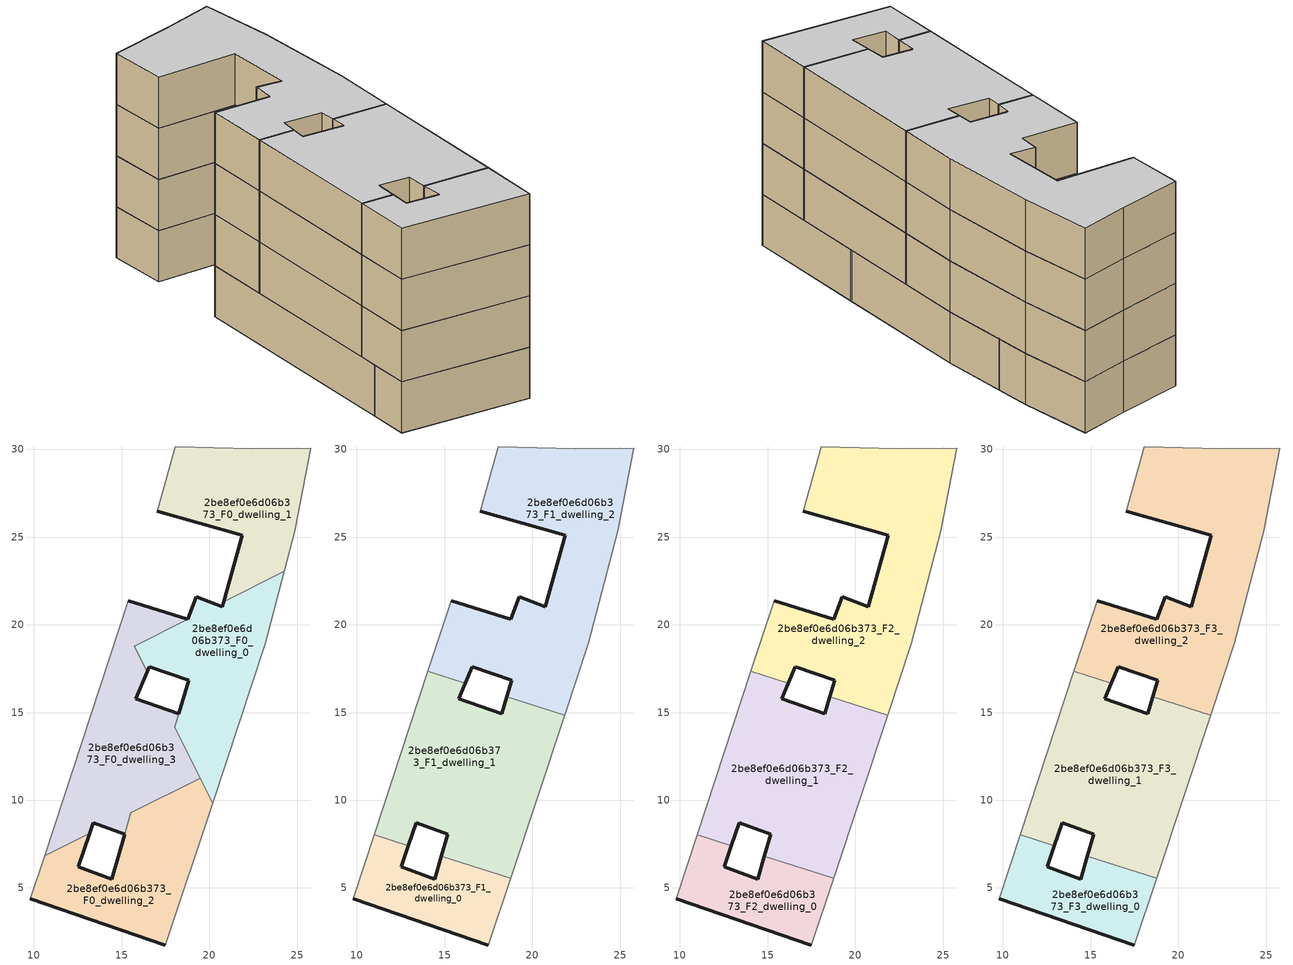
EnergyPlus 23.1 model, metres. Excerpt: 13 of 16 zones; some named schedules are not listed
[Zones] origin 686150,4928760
2be8ef0e6d06b373_F0_dwelling_0
 floor ground (EU_floor_Construction): 20.18,9.84 23.2,18.92 24.28,23.05 20.82,21.33 20.74,21.02 19.26,21.59 18.77,20.3 15.72,18.78 16.45,17.32 16.57,17.6 18.83,16.83 18.03,14.15 z0
 wall outside (EU_wall_Construction): 18.26,14.93 18.83,16.83 16.57,17.6 16.45,17.32 / 18.77,20.3 19.26,21.59 20.74,21.02 20.82,21.33 z0:3; 18.26,14.93,3 18.26,14.92,0 18.26,14.93,0
 wall adiabatic (EU_wall_Construction): 24.28,23.05 23.2,18.92 20.18,9.84 z0:3
 wall to 2be8ef0e6d06b373_F0_dwelling_3 (EU_wall_Construction): 16.45,17.32 15.72,18.78 18.77,20.3 / 19.47,11.26 18.03,14.15 18.26,14.92 z0:3
 wall to 2be8ef0e6d06b373_F0_dwelling_1 (EU_wall_Construction): 20.82,21.33 24.28,23.05 z0:3
 wall to 2be8ef0e6d06b373_F0_dwelling_2 (EU_wall_Construction): 20.18,9.84 19.47,11.26 z0:3
2be8ef0e6d06b373_F0_dwelling_1
 floor ground (EU_floor_Construction): 24.28,23.05 24.88,25.33 25.77,30.05 22.46,30.03 18.07,30.13 17.03,26.47 21.89,25.1 20.82,21.33 z0
 wall outside (EU_wall_Construction): 20.82,21.33 21.89,25.1 17.03,26.47 z0:3
 wall adiabatic (EU_wall_Construction): 17.03,26.47 18.07,30.13 22.46,30.03 25.77,30.05 24.88,25.33 24.28,23.05 z0:3
2be8ef0e6d06b373_F0_dwelling_2
 floor ground (EU_floor_Construction): 17.5,1.75 20.18,9.84 19.47,11.26 15.53,9.29 14.45,5.49 12.52,6.21 13.18,8.12 10.61,6.84 9.81,4.39 z0
 wall outside (EU_wall_Construction): 17.5,1.75 9.81,4.39 / 13.18,8.12 12.52,6.21 14.45,5.49 15.18,8.06 z0:3
 wall adiabatic (EU_wall_Construction): 20.18,9.84 17.5,1.75 / 9.81,4.39 10.61,6.84 z0:3
 wall to 2be8ef0e6d06b373_F0_dwelling_3 (EU_wall_Construction): 15.18,8.06 15.53,9.29 / 15.54,9.3 19.47,11.26 / 10.61,6.84 13.18,8.12 z0:3; 15.54,9.3,2.98 15.53,9.29,0 15.54,9.3,0
2be8ef0e6d06b373_F0_dwelling_3
 floor ground (EU_floor_Construction): 19.47,11.26 18.03,14.15 18.26,14.92 15.82,15.79 16.45,17.32 15.72,18.78 18.77,20.3 15.37,21.36 10.61,6.84 13.18,8.12 13.38,8.71 15.18,8.06 15.53,9.29 z0
 wall outside (EU_wall_Construction): 15.37,21.36 18.77,20.3 / 16.45,17.32 15.82,15.79 18.26,14.92 / 15.18,8.06 13.38,8.71 13.18,8.12 z0:3
 wall adiabatic (EU_wall_Construction): 10.61,6.84 15.37,21.36 z0:3
2be8ef0e6d06b373_F1_dwelling_0
 floor to 2be8ef0e6d06b373_F0_dwelling_2 (EU_floor_Construction): 17.5,1.75 18.76,5.55 14.82,6.81 14.45,5.49 12.52,6.21 12.93,7.42 12.22,7.64 10.61,6.84 9.81,4.39 z3
 floor to 2be8ef0e6d06b373_F0_dwelling_3 (EU_floor_Construction): 12.22,7.64 11,8.04 10.61,6.84 z3
 wall outside (EU_wall_Construction): 12.93,7.42 12.52,6.21 14.45,5.49 14.82,6.81 / 17.5,1.75 9.81,4.39 z3:6
 wall adiabatic (EU_wall_Construction): 18.76,5.55 17.5,1.75 / 9.81,4.39 11,8.04 z3:6
 wall to 2be8ef0e6d06b373_F1_dwelling_1 (EU_wall_Construction): 11,8.04 12.93,7.42 / 14.82,6.81 18.76,5.55 z3:6
2be8ef0e6d06b373_F1_dwelling_1
 floor to 2be8ef0e6d06b373_F0_dwelling_0 (EU_floor_Construction): 20.18,9.84 21.84,14.84 18.55,15.9 18.03,14.15 z3
 floor to 2be8ef0e6d06b373_F0_dwelling_3 (EU_floor_Construction): 19.47,11.26 18.03,14.15 18.26,14.92 15.82,15.79 16.18,16.66 14.05,17.34 11,8.04 12.22,7.64 13.18,8.12 13.38,8.71 15.18,8.06 15.53,9.29 z3
 floor to 2be8ef0e6d06b373_F0_dwelling_2 (EU_floor_Construction): 18.76,5.55 20.18,9.84 19.47,11.26 15.54,9.3 14.82,6.81 z3; 12.93,7.42 13.18,8.12 12.22,7.64 z3
 wall outside (EU_wall_Construction): 16.18,16.66 15.82,15.79 18.26,14.92 18.55,15.9 / 14.82,6.81 15.18,8.06 13.38,8.71 12.93,7.42 z3:6
 wall adiabatic (EU_wall_Construction): 11,8.04 14.05,17.34 / 21.84,14.84 18.76,5.55 z3:6
 wall to 2be8ef0e6d06b373_F1_dwelling_2 (EU_wall_Construction): 14.05,17.34 16.18,16.66 / 18.55,15.9 21.84,14.84 z3:6
2be8ef0e6d06b373_F1_dwelling_2
 floor to 2be8ef0e6d06b373_F0_dwelling_0 (EU_floor_Construction): 21.84,14.84 23.2,18.92 24.28,23.05 20.82,21.33 20.74,21.02 19.26,21.59 18.77,20.3 15.72,18.78 16.45,17.32 16.57,17.6 18.83,16.83 18.55,15.9 z3
 floor to 2be8ef0e6d06b373_F0_dwelling_1 (EU_floor_Construction): 24.28,23.05 24.88,25.33 25.77,30.05 22.46,30.03 18.07,30.13 17.03,26.47 21.89,25.1 20.82,21.33 z3
 floor to 2be8ef0e6d06b373_F0_dwelling_3 (EU_floor_Construction): 16.45,17.32 15.72,18.78 18.77,20.3 15.37,21.36 14.05,17.34 16.18,16.66 z3
 wall outside (EU_wall_Construction): 18.55,15.9 18.83,16.83 16.57,17.6 16.18,16.66 / 15.37,21.36 18.77,20.3 19.26,21.59 20.74,21.02 21.89,25.1 17.03,26.47 z3:6
 wall adiabatic (EU_wall_Construction): 14.05,17.34 15.37,21.36 / 17.03,26.47 18.07,30.13 22.46,30.03 25.77,30.05 24.88,25.33 23.2,18.92 21.84,14.84 z3:6
2be8ef0e6d06b373_F2_dwelling_0
 floor to 2be8ef0e6d06b373_F1_dwelling_0 (EU_floor_Construction): 17.5,1.75 18.76,5.55 14.82,6.81 14.45,5.49 12.52,6.21 12.93,7.42 11,8.04 9.81,4.39 z6
 wall outside (EU_wall_Construction): 12.93,7.42 12.52,6.21 14.45,5.49 14.82,6.81 / 17.5,1.75 9.81,4.39 z6:9
 wall adiabatic (EU_wall_Construction): 18.76,5.55 17.5,1.75 / 9.81,4.39 11,8.04 z6:9
 wall to 2be8ef0e6d06b373_F2_dwelling_1 (EU_wall_Construction): 11,8.04 12.93,7.42 / 14.82,6.81 18.76,5.55 z6:9
2be8ef0e6d06b373_F2_dwelling_1
 floor to 2be8ef0e6d06b373_F1_dwelling_1 (EU_floor_Construction): 18.76,5.55 21.84,14.84 18.55,15.9 18.26,14.92 15.82,15.79 16.18,16.66 14.05,17.34 11,8.04 12.93,7.42 13.38,8.71 15.18,8.06 14.82,6.81 z6
 wall outside (EU_wall_Construction): 16.18,16.66 15.82,15.79 18.26,14.92 18.55,15.9 / 14.82,6.81 15.18,8.06 13.38,8.71 12.93,7.42 z6:9
 wall adiabatic (EU_wall_Construction): 11,8.04 14.05,17.34 / 21.84,14.84 18.76,5.55 z6:9
 wall to 2be8ef0e6d06b373_F2_dwelling_2 (EU_wall_Construction): 14.05,17.34 16.18,16.66 / 18.55,15.9 21.84,14.84 z6:9
2be8ef0e6d06b373_F2_dwelling_2
 floor to 2be8ef0e6d06b373_F1_dwelling_2 (EU_floor_Construction): 21.84,14.84 23.2,18.92 24.88,25.33 25.77,30.05 22.46,30.03 18.07,30.13 17.03,26.47 21.89,25.1 20.74,21.02 19.26,21.59 18.77,20.3 15.37,21.36 14.05,17.34 16.18,16.66 16.57,17.6 18.83,16.83 18.55,15.9 z6
 wall outside (EU_wall_Construction): 18.55,15.9 18.83,16.83 16.57,17.6 16.18,16.66 / 15.37,21.36 18.77,20.3 19.26,21.59 20.74,21.02 21.89,25.1 17.03,26.47 z6:9
 wall adiabatic (EU_wall_Construction): 14.05,17.34 15.37,21.36 / 17.03,26.47 18.07,30.13 22.46,30.03 25.77,30.05 24.88,25.33 23.2,18.92 21.84,14.84 z6:9
2be8ef0e6d06b373_F3_dwelling_0
 floor to 2be8ef0e6d06b373_F2_dwelling_0 (EU_floor_Construction): 17.5,1.75 18.76,5.55 14.82,6.81 14.45,5.49 12.52,6.21 12.93,7.42 11,8.04 9.81,4.39 z9
 wall outside (EU_wall_Construction): 12.93,7.42 12.52,6.21 14.45,5.49 14.82,6.81 / 17.5,1.75 9.81,4.39 z9:12
 wall adiabatic (EU_wall_Construction): 18.76,5.55 17.5,1.75 / 9.81,4.39 11,8.04 z9:12
 wall to 2be8ef0e6d06b373_F3_dwelling_1 (EU_wall_Construction): 11,8.04 12.93,7.42 / 14.82,6.81 18.76,5.55 z9:12
 ceiling to 2be8ef0e6d06b373_F4_dwelling_0 (EU_floor_Construction): 18.76,5.55 17.5,1.75 9.81,4.39 11,8.04 12.93,7.42 12.52,6.21 14.45,5.49 14.82,6.81 z12
2be8ef0e6d06b373_F3_dwelling_1
 floor to 2be8ef0e6d06b373_F2_dwelling_1 (EU_floor_Construction): 18.76,5.55 21.84,14.84 18.55,15.9 18.26,14.92 15.82,15.79 16.18,16.66 14.05,17.34 11,8.04 12.93,7.42 13.38,8.71 15.18,8.06 14.82,6.81 z9
 wall outside (EU_wall_Construction): 16.18,16.66 15.82,15.79 18.26,14.92 18.55,15.9 / 14.82,6.81 15.18,8.06 13.38,8.71 12.93,7.42 z9:12
 wall adiabatic (EU_wall_Construction): 11,8.04 14.05,17.34 / 21.84,14.84 18.76,5.55 z9:12
 wall to 2be8ef0e6d06b373_F3_dwelling_2 (EU_wall_Construction): 14.05,17.34 16.18,16.66 / 18.55,15.9 21.84,14.84 z9:12
 ceiling to 2be8ef0e6d06b373_F4_dwelling_1 (EU_floor_Construction): 21.84,14.84 18.76,5.55 14.82,6.81 15.18,8.06 13.38,8.71 12.93,7.42 11,8.04 14.05,17.34 16.18,16.66 15.82,15.79 18.26,14.92 18.55,15.9 z12
2be8ef0e6d06b373_F3_dwelling_2
 floor to 2be8ef0e6d06b373_F2_dwelling_2 (EU_floor_Construction): 21.84,14.84 23.2,18.92 24.88,25.33 25.77,30.05 22.46,30.03 18.07,30.13 17.03,26.47 21.89,25.1 20.74,21.02 19.26,21.59 18.77,20.3 15.37,21.36 14.05,17.34 16.18,16.66 16.57,17.6 18.83,16.83 18.55,15.9 z9
 wall outside (EU_wall_Construction): 18.55,15.9 18.83,16.83 16.57,17.6 16.18,16.66 / 15.37,21.36 18.77,20.3 19.26,21.59 20.74,21.02 21.89,25.1 17.03,26.47 z9:12
 wall adiabatic (EU_wall_Construction): 14.05,17.34 15.37,21.36 / 17.03,26.47 18.07,30.13 22.46,30.03 25.77,30.05 24.88,25.33 23.2,18.92 21.84,14.84 z9:12
 ceiling to 2be8ef0e6d06b373_F4_dwelling_2 (EU_floor_Construction): 25.77,30.05 24.88,25.33 23.2,18.92 21.84,14.84 18.55,15.9 18.83,16.83 16.57,17.6 16.18,16.66 14.05,17.34 15.37,21.36 18.77,20.3 19.26,21.59 20.74,21.02 21.89,25.1 17.03,26.47 18.07,30.13 22.46,30.03 z12
[Building]
EU S2 Campaign: North Axis=0; Terrain=City; Solar Distribution=FullExterior
[Site:Location]
Bologna: Latitude=44.5; Longitude=11.25; Time Zone=1; Elevation=37
[SizingPeriod:WeatherFileDays]
AnnualSizingPeriod: Begin Month=1; Begin Day of Month=1; End Month=12; End Day of Month=31; Day of Week for Start Day=Monday; Use Weather File Daylight Saving Period=No; Use Weather File Rain and Snow Indicators=No
[MATERIAL]
EU_InternalMass_Material: Roughness=MediumRough; Thickness=0.1; Conductivity=1; Density=1800; Specific Heat=900; Thermal Absorptance=0.9; Solar Absorptance=0.7; Visible Absorptance=0.7
[MATERIAL:NOMASS] Roughness=MediumRough; Thermal Absorptance=0.9; Solar Absorptance=0.7; Visible Absorptance=0.7
Name | Thermal Resistance
EU_wall_NoMass | 0.905828
EU_floor_NoMass | 0.67114
[CONSTRUCTION]
EU_wall_Construction: EU_wall_NoMass
EU_floor_Construction: EU_floor_NoMass
EU_InternalMass_Construction: EU_InternalMass_Material
[ZONE] Type=1; Multiplier=1; Ceiling Height=autocalculate; Floor Area=autocalculate; Part of Total Floor Area=Yes
Name | Volume
2be8ef0e6d06b373_F0_dwelling_0 | 138.596
2be8ef0e6d06b373_F1_dwelling_0 | 87.5918
2be8ef0e6d06b373_F2_dwelling_0; 2be8ef0e6d06b373_F3_dwelling_0 | 87.5955
2be8ef0e6d06b373_F0_dwelling_1 | 133.542
2be8ef0e6d06b373_F1_dwelling_1 | 224.565
2be8ef0e6d06b373_F2_dwelling_1; 2be8ef0e6d06b373_F3_dwelling_1 | 224.58
2be8ef0e6d06b373_F0_dwelling_2 | 141.341
2be8ef0e6d06b373_F1_dwelling_2 | 263.254
2be8ef0e6d06b373_F2_dwelling_2; 2be8ef0e6d06b373_F3_dwelling_2 | 263.263
2be8ef0e6d06b373_F0_dwelling_3 | 161.949
[INTERNALMASS] Construction=EU_InternalMass_Construction
Name | Zone or ZoneList | Surface Area
2be8ef0e6d06b373_F0_dwelling_0_EU_InternalMass | 2be8ef0e6d06b373_F0_dwelling_0 | 46.1998
2be8ef0e6d06b373_F0_dwelling_1_EU_InternalMass | 2be8ef0e6d06b373_F0_dwelling_1 | 44.5142
2be8ef0e6d06b373_F0_dwelling_2_EU_InternalMass | 2be8ef0e6d06b373_F0_dwelling_2 | 47.1146
2be8ef0e6d06b373_F0_dwelling_3_EU_InternalMass | 2be8ef0e6d06b373_F0_dwelling_3 | 53.9814
2be8ef0e6d06b373_F1_dwelling_0_EU_InternalMass | 2be8ef0e6d06b373_F1_dwelling_0 | 29.1986
2be8ef0e6d06b373_F1_dwelling_1_EU_InternalMass | 2be8ef0e6d06b373_F1_dwelling_1 | 74.8595
2be8ef0e6d06b373_F1_dwelling_2_EU_InternalMass | 2be8ef0e6d06b373_F1_dwelling_2 | 87.7548
2be8ef0e6d06b373_F2_dwelling_0_EU_InternalMass | 2be8ef0e6d06b373_F2_dwelling_0 | 29.1986
2be8ef0e6d06b373_F2_dwelling_1_EU_InternalMass | 2be8ef0e6d06b373_F2_dwelling_1 | 74.8595
2be8ef0e6d06b373_F2_dwelling_2_EU_InternalMass | 2be8ef0e6d06b373_F2_dwelling_2 | 87.7548
2be8ef0e6d06b373_F3_dwelling_0_EU_InternalMass | 2be8ef0e6d06b373_F3_dwelling_0 | 29.1986
2be8ef0e6d06b373_F3_dwelling_1_EU_InternalMass | 2be8ef0e6d06b373_F3_dwelling_1 | 74.8595
2be8ef0e6d06b373_F3_dwelling_2_EU_InternalMass | 2be8ef0e6d06b373_F3_dwelling_2 | 87.7548
[OTHEREQUIPMENT] Fuel Type=Electricity; Design Level Calculation Method=Watts/Area; Power per Zone Floor Area=1; Fraction Latent=0; Fraction Radiant=0; Fraction Lost=0; Carbon Dioxide Generation Rate=0; EndUse Subcategory=EU_Step8_InternalGains
Name | Zone or ZoneList or Space or SpaceList | Schedule
EU_Step8_InternalGain_2be8ef0e6d06b373_F0_dwelling_0_f000 | 2be8ef0e6d06b373_F0_dwelling_0 | EU_Step8_GainSchedule_2be8ef0e6d06b373_F0_dwelling_0_f000
EU_Step8_InternalGain_2be8ef0e6d06b373_F0_dwelling_1_f000 | 2be8ef0e6d06b373_F0_dwelling_1 | EU_Step8_GainSchedule_2be8ef0e6d06b373_F0_dwelling_1_f000
EU_Step8_InternalGain_2be8ef0e6d06b373_F0_dwelling_2_f000 | 2be8ef0e6d06b373_F0_dwelling_2 | EU_Step8_GainSchedule_2be8ef0e6d06b373_F0_dwelling_2_f000
EU_Step8_InternalGain_2be8ef0e6d06b373_F0_dwelling_3_f000 | 2be8ef0e6d06b373_F0_dwelling_3 | EU_Step8_GainSchedule_2be8ef0e6d06b373_F0_dwelling_3_f000
EU_Step8_InternalGain_2be8ef0e6d06b373_F1_dwelling_0_f000 | 2be8ef0e6d06b373_F1_dwelling_0 | EU_Step8_GainSchedule_2be8ef0e6d06b373_F1_dwelling_0_f000
EU_Step8_InternalGain_2be8ef0e6d06b373_F1_dwelling_1_f000 | 2be8ef0e6d06b373_F1_dwelling_1 | EU_Step8_GainSchedule_2be8ef0e6d06b373_F1_dwelling_1_f000
EU_Step8_InternalGain_2be8ef0e6d06b373_F1_dwelling_2_f000 | 2be8ef0e6d06b373_F1_dwelling_2 | EU_Step8_GainSchedule_2be8ef0e6d06b373_F1_dwelling_2_f000
EU_Step8_InternalGain_2be8ef0e6d06b373_F2_dwelling_0_f000 | 2be8ef0e6d06b373_F2_dwelling_0 | EU_Step8_GainSchedule_2be8ef0e6d06b373_F2_dwelling_0_f000
EU_Step8_InternalGain_2be8ef0e6d06b373_F2_dwelling_1_f000 | 2be8ef0e6d06b373_F2_dwelling_1 | EU_Step8_GainSchedule_2be8ef0e6d06b373_F2_dwelling_1_f000
EU_Step8_InternalGain_2be8ef0e6d06b373_F2_dwelling_2_f000 | 2be8ef0e6d06b373_F2_dwelling_2 | EU_Step8_GainSchedule_2be8ef0e6d06b373_F2_dwelling_2_f000
EU_Step8_InternalGain_2be8ef0e6d06b373_F3_dwelling_0_f000 | 2be8ef0e6d06b373_F3_dwelling_0 | EU_Step8_GainSchedule_2be8ef0e6d06b373_F3_dwelling_0_f000
EU_Step8_InternalGain_2be8ef0e6d06b373_F3_dwelling_1_f000 | 2be8ef0e6d06b373_F3_dwelling_1 | EU_Step8_GainSchedule_2be8ef0e6d06b373_F3_dwelling_1_f000
EU_Step8_InternalGain_2be8ef0e6d06b373_F3_dwelling_2_f000 | 2be8ef0e6d06b373_F3_dwelling_2 | EU_Step8_GainSchedule_2be8ef0e6d06b373_F3_dwelling_2_f000
[ZONEVENTILATION:DESIGNFLOWRATE] Schedule=EU_AlwaysOn; Design Flow Rate Calculation Method=AirChanges/Hour; Air Changes per Hour=0.73129; Ventilation Type=Natural; Fan Pressure Rise=0; Fan Total Efficiency=1; Constant Term Coefficient=1; Temperature Term Coefficient=0; Velocity Term Coefficient=0; Velocity Squared Term Coefficient=0; Minimum Indoor Temperature=-100; Maximum Indoor Temperature=100; Delta Temperature=-100; Minimum Outdoor Temperature=-100; Maximum Outdoor Temperature=100; Maximum Wind Speed=40
Name | Zone or ZoneList or Space or SpaceList
EU_ConstantAir_2be8ef0e6d06b373_F0_dwelling_0 | 2be8ef0e6d06b373_F0_dwelling_0
EU_ConstantAir_2be8ef0e6d06b373_F0_dwelling_1 | 2be8ef0e6d06b373_F0_dwelling_1
EU_ConstantAir_2be8ef0e6d06b373_F0_dwelling_2 | 2be8ef0e6d06b373_F0_dwelling_2
EU_ConstantAir_2be8ef0e6d06b373_F0_dwelling_3 | 2be8ef0e6d06b373_F0_dwelling_3
EU_ConstantAir_2be8ef0e6d06b373_F1_dwelling_0 | 2be8ef0e6d06b373_F1_dwelling_0
EU_ConstantAir_2be8ef0e6d06b373_F1_dwelling_1 | 2be8ef0e6d06b373_F1_dwelling_1
EU_ConstantAir_2be8ef0e6d06b373_F1_dwelling_2 | 2be8ef0e6d06b373_F1_dwelling_2
EU_ConstantAir_2be8ef0e6d06b373_F2_dwelling_0 | 2be8ef0e6d06b373_F2_dwelling_0
EU_ConstantAir_2be8ef0e6d06b373_F2_dwelling_1 | 2be8ef0e6d06b373_F2_dwelling_1
EU_ConstantAir_2be8ef0e6d06b373_F2_dwelling_2 | 2be8ef0e6d06b373_F2_dwelling_2
EU_ConstantAir_2be8ef0e6d06b373_F3_dwelling_0 | 2be8ef0e6d06b373_F3_dwelling_0
EU_ConstantAir_2be8ef0e6d06b373_F3_dwelling_1 | 2be8ef0e6d06b373_F3_dwelling_1
EU_ConstantAir_2be8ef0e6d06b373_F3_dwelling_2 | 2be8ef0e6d06b373_F3_dwelling_2
[HVACTEMPLATE:THERMOSTAT] Constant Heating Setpoint=20; Constant Cooling Setpoint=50
EU_HeatOnly_2be8ef0e6d06b373_F0_dwelling_0; EU_HeatOnly_2be8ef0e6d06b373_F0_dwelling_1; EU_HeatOnly_2be8ef0e6d06b373_F0_dwelling_2; EU_HeatOnly_2be8ef0e6d06b373_F0_dwelling_3; EU_HeatOnly_2be8ef0e6d06b373_F1_dwelling_0; EU_HeatOnly_2be8ef0e6d06b373_F1_dwelling_1; EU_HeatOnly_2be8ef0e6d06b373_F1_dwelling_2; EU_HeatOnly_2be8ef0e6d06b373_F2_dwelling_0; EU_HeatOnly_2be8ef0e6d06b373_F2_dwelling_1; EU_HeatOnly_2be8ef0e6d06b373_F2_dwelling_2; EU_HeatOnly_2be8ef0e6d06b373_F3_dwelling_0; EU_HeatOnly_2be8ef0e6d06b373_F3_dwelling_1; EU_HeatOnly_2be8ef0e6d06b373_F3_dwelling_2; EU_HeatOnly_2be8ef0e6d06b373_F4_dwelling_0; EU_HeatOnly_2be8ef0e6d06b373_F4_dwelling_1; EU_HeatOnly_2be8ef0e6d06b373_F4_dwelling_2
[HVACTEMPLATE:ZONE:IDEALLOADSAIRSYSTEM] System Availability Schedule=EU_AlwaysOn; Maximum Heating Supply Air Temperature=50; Minimum Cooling Supply Air Temperature=13; Maximum Heating Supply Air Humidity Ratio=0.0156; Minimum Cooling Supply Air Humidity Ratio=0.0077; Heating Limit=NoLimit; Cooling Limit=NoLimit; Heating Availability Schedule=EU_AlwaysOn; Cooling Availability Schedule=EU_CoolingOff; Dehumidification Control Type=ConstantSensibleHeatRatio; Cooling Sensible Heat Ratio=0.7; Dehumidification Setpoint=60; Humidification Control Type=None; Humidification Setpoint=30; Outdoor Air Method=None; Outdoor Air Flow Rate per Person=0.00944; Outdoor Air Flow Rate per Zone Floor Area=0; Outdoor Air Flow Rate per Zone=0; Demand Controlled Ventilation Type=None; Outdoor Air Economizer Type=NoEconomizer; Heat Recovery Type=None; Sensible Heat Recovery Effectiveness=0.7; Latent Heat Recovery Effectiveness=0.65
Name | Template Thermostat
2be8ef0e6d06b373_F0_dwelling_0 | EU_HeatOnly_2be8ef0e6d06b373_F0_dwelling_0
2be8ef0e6d06b373_F0_dwelling_1 | EU_HeatOnly_2be8ef0e6d06b373_F0_dwelling_1
2be8ef0e6d06b373_F0_dwelling_2 | EU_HeatOnly_2be8ef0e6d06b373_F0_dwelling_2
2be8ef0e6d06b373_F0_dwelling_3 | EU_HeatOnly_2be8ef0e6d06b373_F0_dwelling_3
2be8ef0e6d06b373_F1_dwelling_0 | EU_HeatOnly_2be8ef0e6d06b373_F1_dwelling_0
2be8ef0e6d06b373_F1_dwelling_1 | EU_HeatOnly_2be8ef0e6d06b373_F1_dwelling_1
2be8ef0e6d06b373_F1_dwelling_2 | EU_HeatOnly_2be8ef0e6d06b373_F1_dwelling_2
2be8ef0e6d06b373_F2_dwelling_0 | EU_HeatOnly_2be8ef0e6d06b373_F2_dwelling_0
